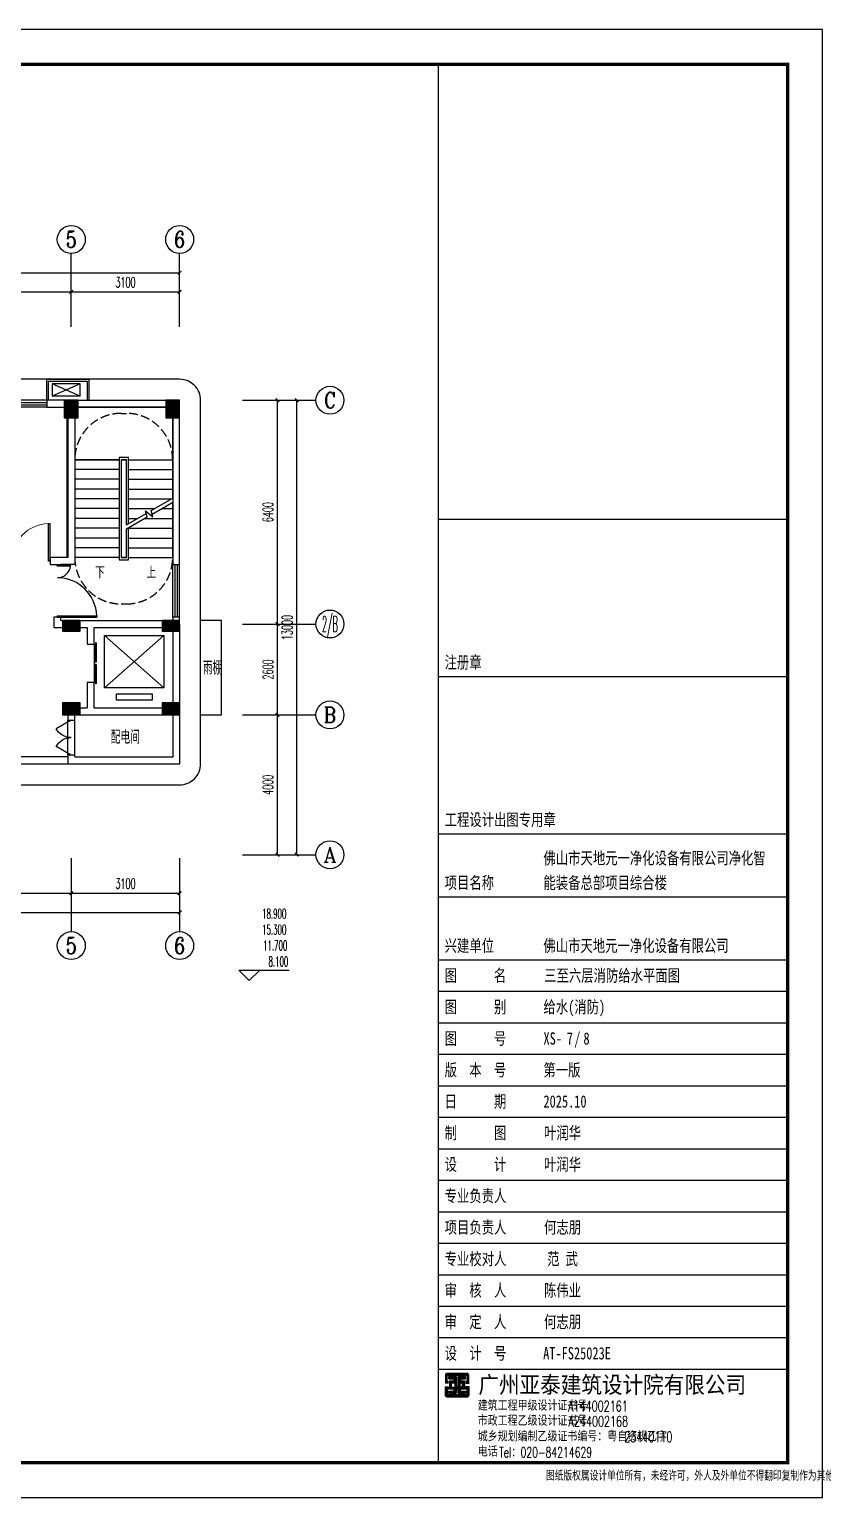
# Model space of a CAD drawing. Extents: x -1254782 to -617813, y -619975 to -323764.
# Drawn here: x -702436 to -679740, y -602575 to -560575 of the extents above; entities that cross this region are included whole.
import ezdxf
from ezdxf.enums import TextEntityAlignment as Align

# ---------------------------------------------------------------- set-up
doc = ezdxf.new("R2010")
doc.units = 0
doc.header["$LTSCALE"] = 1000
doc.header["$MEASUREMENT"] = 0
doc.linetypes.add('DASH', pattern=[0.35, 0.25, -0.1])
for name, color, linetype in [('4', 4, 'Continuous'), ('9', 9, 'Continuous'), ('AC', 252, 'Continuous'), ('AXIS', 3, 'Continuous'), ('AXIS_TEXT', 7, 'Continuous'), ('DIM_ELEV', 3, 'Continuous'), ('DIM_SYMB', 3, 'Continuous'), ('EVTR', 2, 'Continuous'), ('K+T', 252, 'Continuous'), ('LATRINE', 6, 'Continuous'), ('PUB_TITLE', 4, 'Continuous'), ('STAIR', 2, 'Continuous'), ('TWT_TEXT', 7, 'Continuous'), ('WALL', 7, 'Continuous'), ('WINDOW', 4, 'Continuous'), ('框', 130, 'Continuous')]:
    doc.layers.add(name, color=color, linetype=linetype)
doc.styles.add('-宋体', font='simsun_0.shx', dxfattribs={"width": 0.8})
doc.styles.add('_TCH_AXIS', font='COMPLEX', dxfattribs={"bigfont": 'GBCBIG'})
doc.styles.add('_TCH_DIM', font='SIMPLEX.shx', dxfattribs={"width": 0.8, "bigfont": 'GBCBIG.shx'})
doc.styles.add('_TCH_DIM_T3', font='SIMPLEX.shx', dxfattribs={"width": 0.564706, "bigfont": 'GBCBIG.shx'})
doc.styles.add('COMPLEX', font='COMPLEX')
doc.styles.add('TBC', font='simhei_0.shx', dxfattribs={"width": 0.9})
doc.styles.add('天正', font='SIMPLEX.shx', dxfattribs={"width": 0.7, "bigfont": 'HZTXT.shx'})
doc.dimstyles.new('_TCH_ARCH&&100', dxfattribs={"dimtxt": 297.5, "dimasz": 100, "dimexe": 250, "dimexo": 300, "dimgap": 126.25, "dimtad": 1, "dimdec": 0, "dimzin": 0, "dimdsep": 46, "dimtxsty": '_TCH_DIM_T3', "dimblk": 'ARCHTICK', "dimcen": 0.09, "dimclrt": 7, "dimazin": 2, "dimtfac": 1, "dimtdec": 0, "dimtix": 1, "dimtmove": 2, "dimatfit": 3, "dimfxl": 1, "dimtolj": 1, "dimtzin": 0, "dimarcsym": 0})

# ---------------------------------------------------------------- blocks, each defined once
blk = doc.blocks.new('A$C545B6328')
at = {"layer": 'AC'}
for p, q in [((400, 450), (-400, 450)), ((-400, 450), (-400, 100)), ((400, 450), (-400, 100)), ((400, 100), (-400, 450)), ((400, 100), (400, 450)), ((400, 100), (-400, 100))]:
    blk.add_line(p, q, dxfattribs=at)
blk = doc.blocks.new('A$C66D56BDA')
at = {"layer": '9'}
for points in [[(0, 100), (400, 100), (400, 600), (0, 600)], [(3300, 600), (3000, 600), (3000, 100), (3300, 100)], [(6400, 100), (6800, 100), (6800, 600), (6400, 600)], [(13400, 100), (13800, 100), (13800, 600), (13400, 600)], [(20400, 100), (20800, 100), (20800, 600), (20400, 600)], [(27400, 100), (27800, 100), (27800, 600), (27400, 600)], [(30300, 100), (30700, 100), (30700, 600), (30300, 600)], [(3300, -5500), (3000, -5500), (3000, -6000), (3300, -6000)], [(27850, -6000), (27850, -5700), (27350, -5700), (27350, -6000)], [(30700, -6000), (30700, -5700), (30200, -5700), (30200, -6000)], [(6850, -8600), (6850, -8200), (6350, -8200), (6350, -8600)], [(13850, -8600), (13850, -8200), (13350, -8200), (13350, -8600)], [(20850, -8600), (20850, -8200), (20350, -8200), (20350, -8600)], [(27850, -8400), (27850, -8050), (27350, -8050), (27350, -8400)], [(30700, -8400), (30700, -8050), (30200, -8050), (30200, -8400)]]:
    blk.add_hatch(color=256, dxfattribs=at).paths.add_polyline_path(points)
h = blk.add_hatch(color=256, dxfattribs=at)
edge = h.paths.add_edge_path()
edge.add_line((125, -6000), (448, -6000))
edge.add_line((448, -6000), (448, -5100))
edge.add_line((448, -5100), (0, -5100))
edge.add_arc((3300, -5100), 3300, 180, 195.8266)
at = {"layer": 'WALL'}
for points in [[(0, 100), (400, 100), (400, 600), (0, 600)], [(3300, 600), (3000, 600), (3000, 100), (3300, 100)], [(6400, 100), (6800, 100), (6800, 600), (6400, 600)], [(13400, 100), (13800, 100), (13800, 600), (13400, 600)], [(20400, 100), (20800, 100), (20800, 600), (20400, 600)], [(27400, 100), (27800, 100), (27800, 600), (27400, 600)], [(30300, 100), (30700, 100), (30700, 600), (30300, 600)], [(3300, -5500), (3000, -5500), (3000, -6000), (3300, -6000)], [(27850, -6000), (27850, -5700), (27350, -5700), (27350, -6000)], [(30700, -6000), (30700, -5700), (30200, -5700), (30200, -6000)], [(6850, -8600), (6850, -8200), (6350, -8200), (6350, -8600)], [(13850, -8600), (13850, -8200), (13350, -8200), (13350, -8600)], [(20850, -8600), (20850, -8200), (20350, -8200), (20350, -8600)], [(27850, -8400), (27850, -8050), (27350, -8050), (27350, -8400)], [(30700, -8400), (30700, -8050), (30200, -8050), (30200, -8400)]]:
    blk.add_lwpolyline(points, close=True, dxfattribs=at)
blk.add_lwpolyline([(125, -6000), (448, -6000), (448, -5100), (0, -5100, 0.069167), (125, -6000, -0.123047)], format="xyb", dxfattribs=at)
blk = doc.blocks.new('$WINLIB2D$00000001')
at = {"color": 0}
for points in [[(-0.5, 0.5), (-0.5, -0.5)], [(-0.5, 0.5), (0.5, 0.5)], [(0.5, -0.5), (0.5, 0.5)], [(0.5, 0.167), (-0.5, 0.167)], [(0.5, -0.167), (-0.5, -0.167)], [(-0.5, -0.5), (0.5, -0.5)]]:
    blk.add_lwpolyline(points, dxfattribs=at)
blk = doc.blocks.new('$DORLIB2D$00000127')
at = {"color": 0}
for points in [[(-0.533, 0.795), (-0.533, 0.69)], [(-0.033, 0.795), (-0.533, 0.795)], [(-0.033, 0.795), (-0.033, 0.69)], [(0.533, 0.795), (0.033, 0.795)], [(0.033, 0.795), (0.033, 0.69)], [(0.533, 0.795), (0.533, 0.69)], [(-0.033, 0.69), (-0.533, 0.69)], [(0.5, 0.5), (-0.5, 0.5)], [(0.533, 0.69), (0.033, 0.69)]]:
    blk.add_lwpolyline(points, dxfattribs=at)
blk = doc.blocks.new('$DorLib2D$00000225')
at = {"color": 0}
for p, q in [((0.475, -0.001), (0.475, 0.752)), ((0.475, 0.752), (0.5, 0.752)), ((0.5, -0.001), (0.5, 0.752)), ((-0.5, 0), (-0.5, 0.252)), ((-0.475, 0.252), (-0.5, 0.252)), ((-0.475, 0), (-0.475, 0.252)), ((-0.475, 0), (-0.5, 0)), ((0.475, -0.001), (0.5, -0.001))]:
    blk.add_line(p, q, dxfattribs=at)
for centre, radius, start, end in [((0.505, -0.002), 0.755, 92.2493, 179.7238), ((-0.501, 0.003), 0.251, 359.7899, 84.0974)]:
    blk.add_arc(centre, radius, start, end, dxfattribs=at)
blk = doc.blocks.new('$DorLib2D$00000001')
for p, q in [((0.45, 0.975), (0.5, 0.975)), ((0.45, 0), (0.45, 0.975)), ((0.5, 0), (0.5, 0.975)), ((0.5, 0), (0.45, 0))]:
    blk.add_line(p, q)
at = {"lineweight": 13}
blk.add_arc((0.475, 0), 0.975, 91.4693, 180, dxfattribs=at)
blk = doc.blocks.new('$DorLib2D$00000231')
at = {"color": 0}
for p, q in [((-0.5, 0), (-0.25, 0.433)), ((0.5, 0), (0.25, 0.433))]:
    blk.add_line(p, q, dxfattribs=at)
for centre, start, end in [((-0.5, 0), 0, 60), ((0.5, 0), 120, 180)]:
    blk.add_arc(centre, 0.5, start, end, dxfattribs=at)
blk = doc.blocks.new('_ArchTick')
at = {"color": 0, "linetype": 'ByBlock', "const_width": 0.4}
blk.add_lwpolyline([(-0.5, -0.5), (0.5, 0.5)], dxfattribs=at)
blk = doc.blocks.new('*D223')
at = {"layer": 'AXIS', "color": 0, "lineweight": -2, "transparency": 16777216}
for p, q in [((4000, 2600), (4000, 1100)), ((34700, 2600), (34700, 1100)), ((4000, 1350), (34700, 1350))]:
    blk.add_line(p, q, dxfattribs=at)
at = {"layer": 'Defpoints', "color": 0, "transparency": 16777216}
for p in [(4000, 2900), (34700, 2900), (34700, 1350)]:
    blk.add_point(p, dxfattribs=at)
at = {"layer": 'AXIS', "color": 0, "lineweight": -2, "transparency": 16777216, "xscale": 100, "yscale": 100, "zscale": 100, "rotation": 180}
blk.add_blockref('_ArchTick', (4000, 1350), dxfattribs=at)
at = {"layer": 'AXIS', "color": 0, "lineweight": -2, "transparency": 16777216, "xscale": 100, "yscale": 100, "zscale": 100}
blk.add_blockref('_ArchTick', (34700, 1350), dxfattribs=at)
at = {"layer": 'AXIS', "color": 7, "transparency": 16777216, "insert": (19350, 1625), "char_height": 297.5, "attachment_point": 5, "style": '_TCH_DIM_T3'}
blk.add_mtext('\\A1;30700', dxfattribs=at)
blk = doc.blocks.new('*D227')
at = {"layer": 'AXIS', "color": 0, "lineweight": -2, "transparency": 16777216}
for p, q in [((24600, 2600), (24600, 1650)), ((31600, 2600), (31600, 1650)), ((24600, 1900), (31600, 1900))]:
    blk.add_line(p, q, dxfattribs=at)
at = {"layer": 'Defpoints', "color": 0, "transparency": 16777216}
for p in [(24600, 2900), (31600, 2900), (31600, 1900)]:
    blk.add_point(p, dxfattribs=at)
at = {"layer": 'AXIS', "color": 0, "lineweight": -2, "transparency": 16777216, "xscale": 100, "yscale": 100, "zscale": 100, "rotation": 180}
blk.add_blockref('_ArchTick', (24600, 1900), dxfattribs=at)
at = {"layer": 'AXIS', "color": 0, "lineweight": -2, "transparency": 16777216, "xscale": 100, "yscale": 100, "zscale": 100}
blk.add_blockref('_ArchTick', (31600, 1900), dxfattribs=at)
at = {"layer": 'AXIS', "color": 7, "transparency": 16777216, "insert": (28100, 2175), "char_height": 297.5, "attachment_point": 5, "style": '_TCH_DIM_T3'}
blk.add_mtext('\\A1;7000', dxfattribs=at)
blk = doc.blocks.new('*D228')
at = {"layer": 'AXIS', "color": 0, "lineweight": -2, "transparency": 16777216}
for p, q in [((31600, 2600), (31600, 1650)), ((34700, 2600), (34700, 1650)), ((31600, 1900), (34700, 1900))]:
    blk.add_line(p, q, dxfattribs=at)
at = {"layer": 'Defpoints', "color": 0, "transparency": 16777216}
for p in [(31600, 2900), (34700, 2900), (34700, 1900)]:
    blk.add_point(p, dxfattribs=at)
at = {"layer": 'AXIS', "color": 0, "lineweight": -2, "transparency": 16777216, "xscale": 100, "yscale": 100, "zscale": 100, "rotation": 180}
blk.add_blockref('_ArchTick', (31600, 1900), dxfattribs=at)
at = {"layer": 'AXIS', "color": 0, "lineweight": -2, "transparency": 16777216, "xscale": 100, "yscale": 100, "zscale": 100}
blk.add_blockref('_ArchTick', (34700, 1900), dxfattribs=at)
at = {"layer": 'AXIS', "color": 7, "transparency": 16777216, "insert": (33150, 2175), "char_height": 297.5, "attachment_point": 5, "style": '_TCH_DIM_T3'}
blk.add_mtext('\\A1;3100', dxfattribs=at)
blk = doc.blocks.new('*D229')
at = {"layer": 'AXIS', "color": 0, "lineweight": -2, "transparency": 16777216}
for p, q in [((4000, 18400), (4000, 19900)), ((34700, 18400), (34700, 19900)), ((4000, 19650), (34700, 19650))]:
    blk.add_line(p, q, dxfattribs=at)
at = {"layer": 'Defpoints', "color": 0, "transparency": 16777216}
for p in [(34700, 19650), (4000, 18100), (34700, 18100)]:
    blk.add_point(p, dxfattribs=at)
at = {"layer": 'AXIS', "color": 0, "lineweight": -2, "transparency": 16777216, "xscale": 100, "yscale": 100, "zscale": 100, "rotation": 180}
blk.add_blockref('_ArchTick', (4000, 19650), dxfattribs=at)
at = {"layer": 'AXIS', "color": 0, "lineweight": -2, "transparency": 16777216, "xscale": 100, "yscale": 100, "zscale": 100}
blk.add_blockref('_ArchTick', (34700, 19650), dxfattribs=at)
at = {"layer": 'AXIS', "color": 7, "transparency": 16777216, "insert": (19350, 19925), "char_height": 297.5, "attachment_point": 5, "style": '_TCH_DIM_T3'}
blk.add_mtext('\\A1;30700', dxfattribs=at)
blk = doc.blocks.new('*D233')
at = {"layer": 'AXIS', "color": 0, "lineweight": -2, "transparency": 16777216}
for p, q in [((24600, 18400), (24600, 19350)), ((31600, 18400), (31600, 19350)), ((24600, 19100), (31600, 19100))]:
    blk.add_line(p, q, dxfattribs=at)
at = {"layer": 'Defpoints', "color": 0, "transparency": 16777216}
for p in [(31600, 19100), (24600, 18100), (31600, 18100)]:
    blk.add_point(p, dxfattribs=at)
at = {"layer": 'AXIS', "color": 0, "lineweight": -2, "transparency": 16777216, "xscale": 100, "yscale": 100, "zscale": 100, "rotation": 180}
blk.add_blockref('_ArchTick', (24600, 19100), dxfattribs=at)
at = {"layer": 'AXIS', "color": 0, "lineweight": -2, "transparency": 16777216, "xscale": 100, "yscale": 100, "zscale": 100}
blk.add_blockref('_ArchTick', (31600, 19100), dxfattribs=at)
at = {"layer": 'AXIS', "color": 7, "transparency": 16777216, "insert": (28100, 19375), "char_height": 297.5, "attachment_point": 5, "style": '_TCH_DIM_T3'}
blk.add_mtext('\\A1;7000', dxfattribs=at)
blk = doc.blocks.new('*D234')
at = {"layer": 'AXIS', "color": 0, "lineweight": -2, "transparency": 16777216}
for p, q in [((31600, 18400), (31600, 19350)), ((34700, 18400), (34700, 19350)), ((31600, 19100), (34700, 19100))]:
    blk.add_line(p, q, dxfattribs=at)
at = {"layer": 'Defpoints', "color": 0, "transparency": 16777216}
for p in [(34700, 19100), (31600, 18100), (34700, 18100)]:
    blk.add_point(p, dxfattribs=at)
at = {"layer": 'AXIS', "color": 0, "lineweight": -2, "transparency": 16777216, "xscale": 100, "yscale": 100, "zscale": 100, "rotation": 180}
blk.add_blockref('_ArchTick', (31600, 19100), dxfattribs=at)
at = {"layer": 'AXIS', "color": 0, "lineweight": -2, "transparency": 16777216, "xscale": 100, "yscale": 100, "zscale": 100}
blk.add_blockref('_ArchTick', (34700, 19100), dxfattribs=at)
at = {"layer": 'AXIS', "color": 7, "transparency": 16777216, "insert": (33150, 19375), "char_height": 297.5, "attachment_point": 5, "style": '_TCH_DIM_T3'}
blk.add_mtext('\\A1;3100', dxfattribs=at)
blk = doc.blocks.new('_AXISO')
blk.add_circle((0, 0), 0.5)
at = {"layer": 'AXIS_TEXT', "style": 'COMPLEX', "width": 1.041667}
blk.add_attdef('A', text='', height=0.56, dxfattribs=at).set_placement((-0.25, -0.28), (0.25, -0.28), align=Align.FIT)
blk = doc.blocks.new('*D239')
at = {"layer": 'AXIS', "color": 0, "lineweight": -2, "transparency": 16777216}
for p, q in [((36800, 16000), (38300, 16000)), ((38050, 3000), (38050, 16000)), ((36800, 3000), (38300, 3000))]:
    blk.add_line(p, q, dxfattribs=at)
at = {"layer": 'Defpoints', "color": 0, "transparency": 16777216}
for p in [(36500, 16000), (38050, 16000), (36500, 3000)]:
    blk.add_point(p, dxfattribs=at)
at = {"layer": 'AXIS', "color": 0, "lineweight": -2, "transparency": 16777216, "xscale": 100, "yscale": 100, "zscale": 100}
for p, rotation in [((38050, 16000), 90), ((38050, 3000), 270)]:
    blk.add_blockref('_ArchTick', p, dxfattribs=dict(at, rotation=rotation))
at = {"layer": 'AXIS', "color": 7, "transparency": 16777216, "insert": (37775, 9500), "char_height": 297.5, "attachment_point": 5, "rotation": 90, "style": '_TCH_DIM_T3'}
blk.add_mtext('\\A1;13000', dxfattribs=at)
blk = doc.blocks.new('*D240')
at = {"layer": 'AXIS', "color": 0, "lineweight": -2, "transparency": 16777216}
for p, q in [((36800, 7000), (37750, 7000)), ((37500, 3000), (37500, 7000)), ((36800, 3000), (37750, 3000))]:
    blk.add_line(p, q, dxfattribs=at)
at = {"layer": 'Defpoints', "color": 0, "transparency": 16777216}
for p in [(36500, 7000), (37500, 7000), (36500, 3000)]:
    blk.add_point(p, dxfattribs=at)
at = {"layer": 'AXIS', "color": 0, "lineweight": -2, "transparency": 16777216, "xscale": 100, "yscale": 100, "zscale": 100}
for p, rotation in [((37500, 7000), 90), ((37500, 3000), 270)]:
    blk.add_blockref('_ArchTick', p, dxfattribs=dict(at, rotation=rotation))
at = {"layer": 'AXIS', "color": 7, "transparency": 16777216, "insert": (37225, 5000), "char_height": 297.5, "attachment_point": 5, "rotation": 90, "style": '_TCH_DIM_T3'}
blk.add_mtext('\\A1;4000', dxfattribs=at)
blk = doc.blocks.new('*D241')
at = {"layer": 'AXIS', "color": 0, "lineweight": -2, "transparency": 16777216}
for p, q in [((36800, 9600), (37750, 9600)), ((37500, 7000), (37500, 9600)), ((36800, 7000), (37750, 7000))]:
    blk.add_line(p, q, dxfattribs=at)
at = {"layer": 'Defpoints', "color": 0, "transparency": 16777216}
for p in [(36500, 9600), (37500, 9600), (36500, 7000)]:
    blk.add_point(p, dxfattribs=at)
at = {"layer": 'AXIS', "color": 0, "lineweight": -2, "transparency": 16777216, "xscale": 100, "yscale": 100, "zscale": 100}
for p, rotation in [((37500, 9600), 90), ((37500, 7000), 270)]:
    blk.add_blockref('_ArchTick', p, dxfattribs=dict(at, rotation=rotation))
at = {"layer": 'AXIS', "color": 7, "transparency": 16777216, "insert": (37225, 8300), "char_height": 297.5, "attachment_point": 5, "rotation": 90, "style": '_TCH_DIM_T3'}
blk.add_mtext('\\A1;2600', dxfattribs=at)
blk = doc.blocks.new('*D242')
at = {"layer": 'AXIS', "color": 0, "lineweight": -2, "transparency": 16777216}
for p, q in [((36800, 16000), (37750, 16000)), ((37500, 9600), (37500, 16000)), ((36800, 9600), (37750, 9600))]:
    blk.add_line(p, q, dxfattribs=at)
at = {"layer": 'Defpoints', "color": 0, "transparency": 16777216}
for p in [(36500, 16000), (37500, 16000), (36500, 9600)]:
    blk.add_point(p, dxfattribs=at)
at = {"layer": 'AXIS', "color": 0, "lineweight": -2, "transparency": 16777216, "xscale": 100, "yscale": 100, "zscale": 100}
for p, rotation in [((37500, 16000), 90), ((37500, 9600), 270)]:
    blk.add_blockref('_ArchTick', p, dxfattribs=dict(at, rotation=rotation))
at = {"layer": 'AXIS', "color": 7, "transparency": 16777216, "insert": (37225, 12800), "char_height": 297.5, "attachment_point": 5, "rotation": 90, "style": '_TCH_DIM_T3'}
blk.add_mtext('\\A1;6400', dxfattribs=at)
blk = doc.blocks.new('A$C29A34EED')
at = {"layer": '框'}
for p, q in [((0, 461), (0, 14461)), ((0, 14461), (2000, 14461)), ((500, 461), (500, 14461)), ((1000, 461), (1000, 14461)), ((1500, 461), (1500, 14461)), ((2000, 461), (2000, 14461)), ((2000, 12961), (0, 12961)), ((2000, 10961), (0, 10961)), ((2000, 9005), (0, 9005)), ((2000, 7461), (0, 7461)), ((2000, 5961), (0, 5961)), ((2000, 3961), (0, 3961)), ((2000, 2005), (0, 2005)), ((2000, 461), (0, 461))]:
    blk.add_line(p, q, dxfattribs=at)
at = {"layer": '框', "style": '_TCH_DIM', "width": 0.8}
for s, p in [('日 期', (462, 13120)), ('签  名', (466, 11253)), ('实  名', (466, 9253)), ('工艺机械', (1953, 7486)), ('专 业', (472, 7613)), ('电 气', (957, 7555)), ('空 调', (1460, 7573)), ('日 期', (462, 6120)), ('签  名', (466, 4253)), ('实  名', (466, 2253)), ('专 业', (480, 613)), ('建 筑', (967, 607)), ('结 构', (1470, 612)), ('给排水', (1970, 645)), ('会', (470, 12)), ('签', (1174, -12))]:
    blk.add_text(s, height=450, rotation=90, dxfattribs=at).set_placement(p)
blk = doc.blocks.new('A$C54597E38')
at = {"layer": '9'}
h = blk.add_hatch(dxfattribs=at)
h.set_pattern_fill('ANSI31', color=256, scale=70.630202, angle=135, style=0)
h.set_pattern_definition([(180, (-153496.256, -56662.455), (-2e-15, -8.82877527), [])])
edge = h.paths.add_edge_path()
edge.add_line((99, 458), (99, 400))
edge.add_line((99, 400), (0, 400))
edge.add_line((0, 400), (0, 620))
edge.add_arc((64, 620), 63.6, 90, 180, ccw=False)
edge.add_line((64, 683), (622, 683))
edge.add_arc((622, 620), 63.6, 0, 90, ccw=False)
edge.add_line((685, 620), (685, 396))
edge.add_line((685, 396), (594, 396))
edge.add_line((594, 396), (594, 463))
edge.add_line((594, 463), (614, 463))
edge.add_line((614, 463), (624, 463))
edge.add_line((624, 463), (624, 613))
edge.add_line((624, 613), (68, 613))
edge.add_line((68, 613), (68, 458))
edge.add_line((68, 458), (99, 458))
h.paths.add_polyline_path([(369, 293), (369, 582), (586, 582), (586, 519), (436, 519), (436, 458), (557, 458), (557, 225), (431, 225), (431, 166), (588, 166), (588, 112), (370, 112), (370, 226), (321, 226), (321, 112), (103, 112), (103, 166), (260, 166), (260, 225), (133, 225), (133, 458), (255, 458), (255, 519), (104, 519), (104, 582), (321, 582), (321, 293)])
h.paths.add_polyline_path([(196, 399), (265, 399), (265, 289), (196, 289)], flags=16)
h.paths.add_polyline_path([(494, 399), (425, 399), (425, 289), (494, 289)], flags=16)
edge = h.paths.add_edge_path()
edge.add_line((99, 225), (99, 283))
edge.add_line((99, 283), (0, 283))
edge.add_line((0, 283), (0, 64))
edge.add_arc((64, 64), 63.6, 180, 270)
edge.add_line((64, 0), (622, 0))
edge.add_arc((622, 64), 63.6, 270, 360)
edge.add_line((685, 64), (685, 287))
edge.add_line((685, 287), (594, 287))
edge.add_line((594, 287), (594, 220))
edge.add_line((594, 220), (614, 220))
edge.add_line((614, 220), (624, 220))
edge.add_line((624, 220), (624, 71))
edge.add_line((624, 71), (68, 71))
edge.add_line((68, 71), (68, 225))
edge.add_line((68, 225), (99, 225))
blk.add_lwpolyline([(369, 293), (369, 293), (369, 582), (586, 582), (586, 519), (436, 519), (436, 458), (557, 458), (557, 225), (431, 225), (431, 166), (588, 166), (588, 112), (370, 112), (370, 226), (321, 226), (321, 112), (103, 112), (103, 166), (260, 166), (260, 225), (133, 225), (133, 458), (255, 458), (255, 519), (104, 519), (104, 582), (321, 582), (321, 293), (369, 293)], dxfattribs=at)
blk.add_lwpolyline([(99, 225), (99, 283), (0, 283), (0, 64, 0.414214), (64, 0), (622, 0, 0.414214), (685, 64), (685, 287), (594, 287), (594, 220), (614, 220), (624, 220), (624, 71), (68, 71), (68, 225)], format="xyb", close=True, dxfattribs=at)
blk.add_lwpolyline([(494, 399), (425, 399), (425, 289), (494, 289)], close=True, dxfattribs=at)
blk = doc.blocks.new('消防框')
at = {"layer": '4'}
blk.add_line((-66927, 44194), (-66927, 17778), dxfattribs=at)
at = {"layer": '框'}
for p, q in [((-76927, 57778), (-76927, 17778)), ((-66927, 57778), (-66927, 17778)), ((-76927, 44769), (-66927, 44769)), ((-76927, 44194), (-76927, 17778)), ((-76927, 40266), (-66927, 40266)), ((-76927, 35764), (-66927, 35764)), ((-76927, 33962), (-66927, 33962)), ((-76927, 32161), (-66927, 32161)), ((-76927, 31261), (-66926, 31261)), ((-76927, 30360), (-66927, 30360)), ((-76927, 29459), (-66927, 29459)), ((-76927, 28559), (-66926, 28559)), ((-76927, 27658), (-66926, 27658)), ((-76927, 26758), (-66926, 26758)), ((-76927, 25857), (-66926, 25857)), ((-76927, 24956), (-66926, 24956)), ((-76927, 24056), (-66927, 24056)), ((-76927, 23155), (-66926, 23155)), ((-76927, 22255), (-66926, 22255)), ((-76927, 21354), (-66926, 21354)), ((-76927, 20453), (-66926, 20453))]:
    blk.add_line(p, q, dxfattribs=at)
at = {"layer": '4'}
blk.add_blockref('A$C54597E38', (-76728, 19659), dxfattribs=at)
at = {"layer": 'TWT_TEXT', "style": 'TBC', "width": 0.9}
blk.add_text('广州亚泰建筑设计院有限公司', height=480, dxfattribs=at).set_placement((-75777, 19767))
at = {"layer": 'TWT_TEXT', "style": '_TCH_DIM'}
for s, height, p in [('建筑工程甲级设计证书号：', 300, (-75794, 19266)), ('市政工程乙级设计证书号：', 300, (-75794, 18833)), ('城乡规划编制乙级证书编号：粤自资规乙字', 300, (-75794, 18384)), ('电话', 300, (-75794, 17950)), ('图纸版权属设计单位所有，未经许可，外人及外单位不得翻印复制作为其他工程之用', 249.73, (-73842, 17267))]:
    blk.add_text(s, height=height, rotation=359.9997, dxfattribs=at).set_placement(p)
at = {"layer": 'TWT_TEXT', "style": '天正', "width": 0.67}
for s, height, p in [('A144002161', 300, (-73207, 19244)), ('A244002168', 300, (-73197, 18811)), ('23440110', 300, (-71602, 18365)), ('Tel：020-84214629', 290, (-75183, 17930))]:
    blk.add_text(s, height=height, rotation=359.9997, dxfattribs=at).set_placement(p)
at = {"layer": '框', "style": '-宋体', "width": 0.74}
for s, p in [('注册章', (-76742, 40497)), ('工程设计出图专用章', (-76741, 35995)), ('佛山市天地元一净化设备有限公司净化智', (-73914, 34897)), ('项目名称', (-76741, 34193)), ('能装备总部项目综合楼', (-73914, 34193)), ('兴建单位', (-76741, 32392)), ('佛山市天地元一净化设备有限公司', (-73915, 32392)), ('图      名', (-76741, 31539)), ('图      别', (-76741, 30638)), ('给水(消防)', (-73914, 30638)), ('图      号', (-76741, 29737)), ('XS-  /', (-73914, 29737)), ('8', (-72770, 29737)), ('版  本  号', (-76742, 28837)), ('第一版', (-73915, 28837)), ('日      期', (-76741, 27936)), ('2025.10', (-73914, 27936)), ('制      图', (-76741, 27036)), ('设      计', (-76741, 26135)), ('专业负责人', (-76741, 25235)), ('项目负责人', (-76741, 24334)), ('专业校对人', (-76741, 23433)), ('审  核  人', (-76741, 22533)), ('审  定  人', (-76741, 21632)), ('设  计  号', (-76741, 20732)), ('AT-FS25023E', (-73923, 20732))]:
    blk.add_text(s, height=350, dxfattribs=at).set_placement(p)
for s, p in [('叶润华', (-73368, 27036)), ('叶润华', (-73368, 26135)), ('何志朋', (-73368, 24334)), ('范 武', (-73368, 23433)), ('陈伟业', (-73368, 22533)), ('何志朋', (-73368, 21632))]:
    blk.add_text(s, height=350, dxfattribs=at).set_placement(p, align=Align.CENTER)
blk = doc.blocks.new('A$C21C844B0')
at = {"layer": '4'}
for name, p in [('A$C29A34EED', (0, 26072)), ('消防框', (124827, -17245))]:
    blk.add_blockref(name, p, dxfattribs=at)
blk = doc.blocks.new('A$C6461084C')
h = blk.add_hatch()
h.set_pattern_fill('ANSI31', color=256, scale=25)
h.set_pattern_definition([(45, (405925.765, -73326.43), (-28.0633004, 28.0633004), [])])
h.paths.add_polyline_path([(31480, 15500), (31500, 15500), (31500, 11500), (31480, 11500)])
for p, q in [((31500, 5850), (31500, 6850)), ((31700, 5850), (31700, 6850))]:
    blk.add_line(p, q)
blk.add_lwpolyline([(31480, 15500), (31500, 15500), (31500, 11500), (31480, 11500)], close=True)
at = {"layer": '4'}
for p, q in [((29500, 5600), (31500, 5600)), ((31500, 5800), (29700, 5800))]:
    blk.add_line(p, q, dxfattribs=at)
blk.add_lwpolyline([(28900, 6400), (28900, 5600, 0.4142136), (29500, 5000), (34700, 5000, 0.4142136), (35300, 5600), (35300, 16000, 0.4142136), (34700, 16600), (4000, 16600, 0.4142136), (3400, 16000), (3400, 10300, 0.4142135), (7300, 6400), (28900, 6400)], format="xyb", dxfattribs=at)
blk.add_lwpolyline([(35300, 7000), (35900, 7000), (35900, 9700), (35300, 9700)], dxfattribs=at)
at = {"layer": 'AXIS'}
for p, q in [((31600, 18100), (31600, 20200)), ((34700, 18100), (34700, 20200)), ((36500, 16000), (38600, 16000)), ((36500, 9600), (38600, 9600)), ((36500, 7000), (38600, 7000)), ((36500, 3000), (38600, 3000)), ((31600, 2900), (31600, 800)), ((34700, 2900), (34700, 800))]:
    blk.add_line(p, q, dxfattribs=at)
at = {"layer": 'DIM_SYMB'}
for points in [[(32362.5, 11360, 0, 0, 0), (32362.5, 15050, 0, 0, 0), (33837.5, 15050, 0, 0, 0), (33837.5, 13200, 80, 0, 0), (33837.5, 12900, 0, 0, 0)], [(33837.5, 11360, 0, 0, 0), (33837.5, 12320, 80, 0, 0), (33837.5, 12620, 0, 0, 0)]]:
    blk.add_lwpolyline(points, format="xyseb", dxfattribs=at)
at = {"layer": 'EVTR'}
for p, q in [((32550, 7775), (32550, 9275)), ((32550, 9275), (34250, 9275)), ((32550, 7775), (34250, 9275)), ((32550, 9275), (34250, 7775)), ((34250, 9275), (34250, 7775)), ((34250, 7775), (32550, 7775)), ((32890, 7425), (32890, 7600)), ((32890, 7600), (33910, 7600)), ((33910, 7600), (33910, 7425)), ((33910, 7425), (32890, 7425))]:
    blk.add_line(p, q, dxfattribs=at)
at = {"layer": 'K+T', "linetype": 'DASH'}
for p, q in [((33025, 15625), (33175, 15625)), ((33025, 10175), (33175, 10175))]:
    blk.add_line(p, q, dxfattribs=at)
for centre, start, end in [((33025, 14300), 90, 180), ((33175, 14300), 0, 90), ((33025, 11500), 180, 270), ((33175, 11500), 270, 0)]:
    blk.add_arc(centre, 1325, start, end, dxfattribs=at)
at = {"layer": 'LATRINE'}
for points in [[(30900, 16000), (30900, 16600), (32100, 16600), (32100, 16000)], [(30950, 16000), (30950, 16550), (32050, 16550), (32050, 16000)]]:
    blk.add_lwpolyline(points, dxfattribs=at)
at = {"layer": 'STAIR'}
for p, q in [((34500, 15800), (31700, 15800)), ((31700, 15800), (31700, 14300)), ((34500, 14300), (34500, 15800)), ((31700, 14300), (31700, 11500)), ((32965, 14300), (31700, 14300)), ((31700, 14300), (32965, 14300)), ((33235, 14360), (32965, 14360)), ((32965, 14360), (32965, 11440)), ((33025, 14300), (33025, 11500)), ((33175, 14300), (33025, 14300)), ((33025, 14300), (33025, 11500)), ((33025, 14300), (33175, 14300)), ((33175, 12435.2), (33175, 14300)), ((33175, 12435.2), (33175, 14300)), ((33235, 12469.9), (33235, 14360)), ((33235, 14300), (34500, 14300)), ((33235, 14300), (34500, 14300)), ((34500, 13200.2), (34500, 14300)), ((32965, 14020), (31700, 14020)), ((33235, 14020), (34500, 14020)), ((32965, 13740), (31700, 13740)), ((32965, 13460), (31700, 13460)), ((33235, 13740), (34500, 13740)), ((33235, 13460), (34500, 13460)), ((32965, 13180), (31700, 13180)), ((33235, 13180), (34465, 13180)), ((33884.6, 12844.9), (34500, 13200.2)), ((33911.4, 12744.9), (34500, 13084.8)), ((34500, 11500), (34500, 13084.8)), ((32965, 12900), (31700, 12900)), ((32965, 12620), (31700, 12620)), ((33175, 12435.2), (33746.3, 12765.1)), ((33175, 12319.8), (33773.1, 12665.1)), ((33235, 12900), (33980, 12900)), ((33235, 12620), (33495, 12620)), ((33695, 12620), (34500, 12620)), ((33773.1, 12665.1), (33726.9, 12837.4)), ((33726.9, 12837.4), (33933, 12664.5)), ((33933, 12664.5), (33884.6, 12844.9)), ((34180, 12900), (34500, 12900)), ((32965, 12340), (31700, 12340)), ((33175, 11500), (33175, 12319.8)), ((33175, 11500), (33175, 12319.8)), ((33235, 11440), (33235, 12354.4)), ((33235, 12340), (34500, 12340)), ((32965, 12060), (31700, 12060)), ((32965, 11780), (31700, 11780)), ((33235, 12060), (34500, 12060)), ((33235, 11780), (34500, 11780)), ((32965, 11500), (31700, 11500)), ((32965, 11440), (33235, 11440)), ((33025, 11500), (33175, 11500)), ((33175, 11500), (33025, 11500)), ((33235, 11500), (34500, 11500))]:
    blk.add_line(p, q, dxfattribs=at)
at = {"layer": 'WALL'}
for p, q in [((31600, 16000), (30900, 16000)), ((30900, 16000), (30900, 15800)), ((31600, 16000), (34700, 16000)), ((34700, 11300), (34700, 16000)), ((30900, 15800), (31500, 15800)), ((31500, 15800), (31500, 11500)), ((31700, 15800), (31700, 11300)), ((31700, 15800), (34500, 15800)), ((34500, 15800), (34500, 11300)), ((31200, 11500), (31000, 11500)), ((31000, 11500), (31000, 11300)), ((31500, 11500), (31200, 11500)), ((31000, 11300), (31100, 11300)), ((31100, 11300), (31300, 11300)), ((31700, 11300), (31300, 11300)), ((34500, 11300), (34700, 11300)), ((31300, 9800), (31100, 9800)), ((31100, 9800), (31100, 9500)), ((31300, 9700), (31300, 9800)), ((31300, 9700), (32150, 9700)), ((32150, 9700), (34500, 9700)), ((34700, 9800), (34500, 9800)), ((34500, 9800), (34500, 9700)), ((34700, 9600), (34700, 9800)), ((31100, 9500), (32050, 9500)), ((32050, 9500), (32050, 9025)), ((32250, 9025), (32250, 9500)), ((32250, 9500), (34500, 9500)), ((34500, 9500), (34500, 7200)), ((34700, 9600), (34700, 7100)), ((32050, 9025), (32250, 9025)), ((32250, 7925), (32050, 7925)), ((32050, 7925), (32050, 7200)), ((32250, 7200), (32250, 7925)), ((31350, 7200), (31600, 7200)), ((31350, 7200), (31350, 7000)), ((31600, 7200), (32050, 7200)), ((32250, 7200), (34500, 7200)), ((31350, 7000), (31500, 7000)), ((31500, 7000), (31500, 6850)), ((31500, 6850), (31700, 6850)), ((31700, 6850), (31700, 7000)), ((31700, 7000), (32150, 7000)), ((32150, 7000), (34500, 7000)), ((34500, 7000), (34500, 5800)), ((34700, 7100), (34700, 5600)), ((31700, 5850), (31500, 5850)), ((31500, 5850), (31500, 5600)), ((31500, 5600), (34700, 5600)), ((31700, 5800), (31700, 5850)), ((31700, 5800), (34500, 5800))]:
    blk.add_line(p, q, dxfattribs=at)
for name, p in [('A$C545B6328', (31456.2, 16017.2)), ('A$C66D56BDA', (4000, 15400))]:
    blk.add_blockref(name, p)
at = {"layer": 'AXIS'}
ref = blk.add_blockref('_AXISO', (31600, 20600), dxfattribs=dict(at, xscale=800, yscale=800, zscale=800))
ref.add_attrib('A', '5', dxfattribs={"layer": 'AXIS_TEXT', "height": 465.9, "style": '_TCH_AXIS'}).set_placement((31444.7, 20367), (31755.3, 20367), align=Align.FIT)
ref = blk.add_blockref('_AXISO', (34700, 20600), dxfattribs=dict(at, xscale=800, yscale=800, zscale=800))
ref.add_attrib('A', '6', dxfattribs={"layer": 'AXIS_TEXT', "height": 465.9, "style": '_TCH_AXIS'}).set_placement((34544.7, 20367), (34855.3, 20367), align=Align.FIT)
ref = blk.add_blockref('_AXISO', (39000, 16000), dxfattribs=dict(at, xscale=800, yscale=800, zscale=800))
ref.add_attrib('A', 'C', dxfattribs={"layer": 'AXIS_TEXT', "height": 455.7, "style": '_TCH_AXIS'}).set_placement((38837.3, 15772.2), (39162.7, 15772.2), align=Align.FIT)
ref = blk.add_blockref('_AXISO', (39000, 9600), dxfattribs=dict(at, xscale=800, yscale=800, zscale=800))
ref.add_attrib('A', '2/B', dxfattribs={"layer": 'AXIS_TEXT', "height": 452.55, "style": '_TCH_AXIS', "width": 0.355932}).set_placement((38773.7, 9373.7), (39226.3, 9373.7), align=Align.FIT)
ref = blk.add_blockref('_AXISO', (39000, 7000), dxfattribs=dict(at, xscale=800, yscale=800, zscale=800))
ref.add_attrib('A', 'B', dxfattribs={"layer": 'AXIS_TEXT', "height": 435.3, "style": '_TCH_AXIS'}).set_placement((38823.8, 6782.4), (39176.2, 6782.4), align=Align.FIT)
ref = blk.add_blockref('_AXISO', (39000, 3000), dxfattribs=dict(at, xscale=800, yscale=800, zscale=800))
ref.add_attrib('A', 'A', dxfattribs={"layer": 'AXIS_TEXT', "height": 425.2, "style": '_TCH_AXIS'}).set_placement((38817.8, 2787.4), (39182.2, 2787.4), align=Align.FIT)
ref = blk.add_blockref('_AXISO', (31600, 400), dxfattribs=dict(at, xscale=800, yscale=800, zscale=800))
ref.add_attrib('A', '5', dxfattribs={"layer": 'AXIS_TEXT', "height": 465.9, "style": '_TCH_AXIS'}).set_placement((31444.7, 167), (31755.3, 167), align=Align.FIT)
ref = blk.add_blockref('_AXISO', (34700, 400), dxfattribs=dict(at, xscale=800, yscale=800, zscale=800))
ref.add_attrib('A', '6', dxfattribs={"layer": 'AXIS_TEXT', "height": 465.9, "style": '_TCH_AXIS'}).set_placement((34544.7, 167), (34855.3, 167), align=Align.FIT)
at = {"layer": 'WINDOW', "xscale": -2500, "yscale": 200, "zscale": -2500}
blk.add_blockref('$WINLIB2D$00000001', (29650, 15900), dxfattribs=at)
at = {"layer": 'WINDOW'}
for name, p, xscale, yscale, zscale, rotation in [('$DorLib2D$00000001', (30450, 11400), -1100, -1100, -1100, 180), ('$DorLib2D$00000225', (31200, 10550), 1500, 1500, 1500, 270), ('$WINLIB2D$00000001', (34600, 10550), -1500, 200, -1500, 270), ('$DORLIB2D$00000127', (32150, 8475), -1100, 200, -1100, 270), ('$DorLib2D$00000231', (31600, 6350), 1000, -1000, 1000, 270)]:
    blk.add_blockref(name, p, dxfattribs=dict(at, xscale=xscale, yscale=yscale, zscale=zscale, rotation=rotation))
at = {"layer": 'DIM_SYMB', "color": 7, "style": '_TCH_DIM', "width": 0.8}
for s, p in [('下', (32286.5, 10905)), ('上', (33754.1, 10905))]:
    blk.add_text(s, height=337.6, dxfattribs=at).set_placement(p)
at = {"layer": 'TWT_TEXT', "style": '_TCH_DIM', "width": 0.8}
for s, p in [('雨棚', (35366.3, 8153.5)), ('配电间', (32728.9, 6174.1))]:
    blk.add_text(s, height=385.82, dxfattribs=at).set_placement(p)
at = {"layer": 'AXIS'}
for p1, p2, distance, picture, middle in [((4000, 18100), (34700, 18100), 1550, '*D229', (19350, 19925)), ((24600, 18100), (31600, 18100), 1000, '*D233', (28100, 19375)), ((31600, 18100), (34700, 18100), 1000, '*D234', (33150, 19375)), ((36500, 3000), (36500, 16000), -1550, '*D239', (37775, 9500)), ((36500, 9600), (36500, 16000), -1000, '*D242', (37225, 12800)), ((36500, 7000), (36500, 9600), -1000, '*D241', (37225, 8300)), ((36500, 3000), (36500, 7000), -1000, '*D240', (37225, 5000)), ((4000, 2900), (34700, 2900), -1550, '*D223', (19350, 1625)), ((24600, 2900), (31600, 2900), -1000, '*D227', (28100, 2175)), ((31600, 2900), (34700, 2900), -1000, '*D228', (33150, 2175))]:
    dim = blk.add_aligned_dim(p1=p1, p2=p2, distance=distance, dimstyle='_TCH_ARCH&&100', dxfattribs=at)
    dim.commit()
    dim.dimension.update_dxf_attribs({"geometry": picture, "text_midpoint": middle})

msp = doc.modelspace()

# ---------------------------------------------------------------- linework, layer by layer
at = {"layer": 'DIM_ELEV'}
for p, q in [((-696143, -587782.2), (-696443, -587482.2)), ((-696443, -587482.2), (-695004.7, -587482.2)), ((-696143, -587782.2), (-695843, -587482.2))]:
    msp.add_line(p, q, dxfattribs=at)
at = {"layer": 'PUB_TITLE'}
msp.add_lwpolyline([(-739140.4, -602574.7), (-679740.4, -602574.7), (-679740.4, -560574.7), (-739140.4, -560574.7)], close=True, dxfattribs=at)
at = {"layer": 'PUB_TITLE', "const_width": 100}
msp.add_lwpolyline([(-736640.4, -601574.7), (-680740.4, -601574.7), (-680740.4, -561574.7), (-736640.4, -561574.7)], close=True, dxfattribs=at)

# ---------------------------------------------------------------- block references
at = {"layer": '4'}
msp.add_blockref('A$C21C844B0', (-738640.4, -602107.2), dxfattribs=at)
at = {"layer": '9'}
msp.add_blockref('A$C6461084C', (-732835.9, -587184.6), dxfattribs=at)

# ---------------------------------------------------------------- texts
at = {"layer": 'DIM_ELEV', "color": 7, "style": '天正', "width": 0.525}
for s, p in [('18.900', (-695776.7, -586012.2)), ('15.300', (-695776.7, -586467.2)), ('11.700', (-695748.7, -586922.2)), ('8.100', (-695594.7, -587377.2))]:
    msp.add_text(s, height=280, dxfattribs=at).set_placement(p)
at = {"layer": 'PUB_TITLE', "color": 4, "style": '-宋体', "width": 0.74}
msp.add_text('三至六层消防给水平面图', height=350, dxfattribs=at).set_placement((-687707, -587814))
msp.add_text('7', height=350, dxfattribs=at).set_placement((-686971.8, -589613.5), align=Align.CENTER)

doc.saveas('drawing.dxf')
